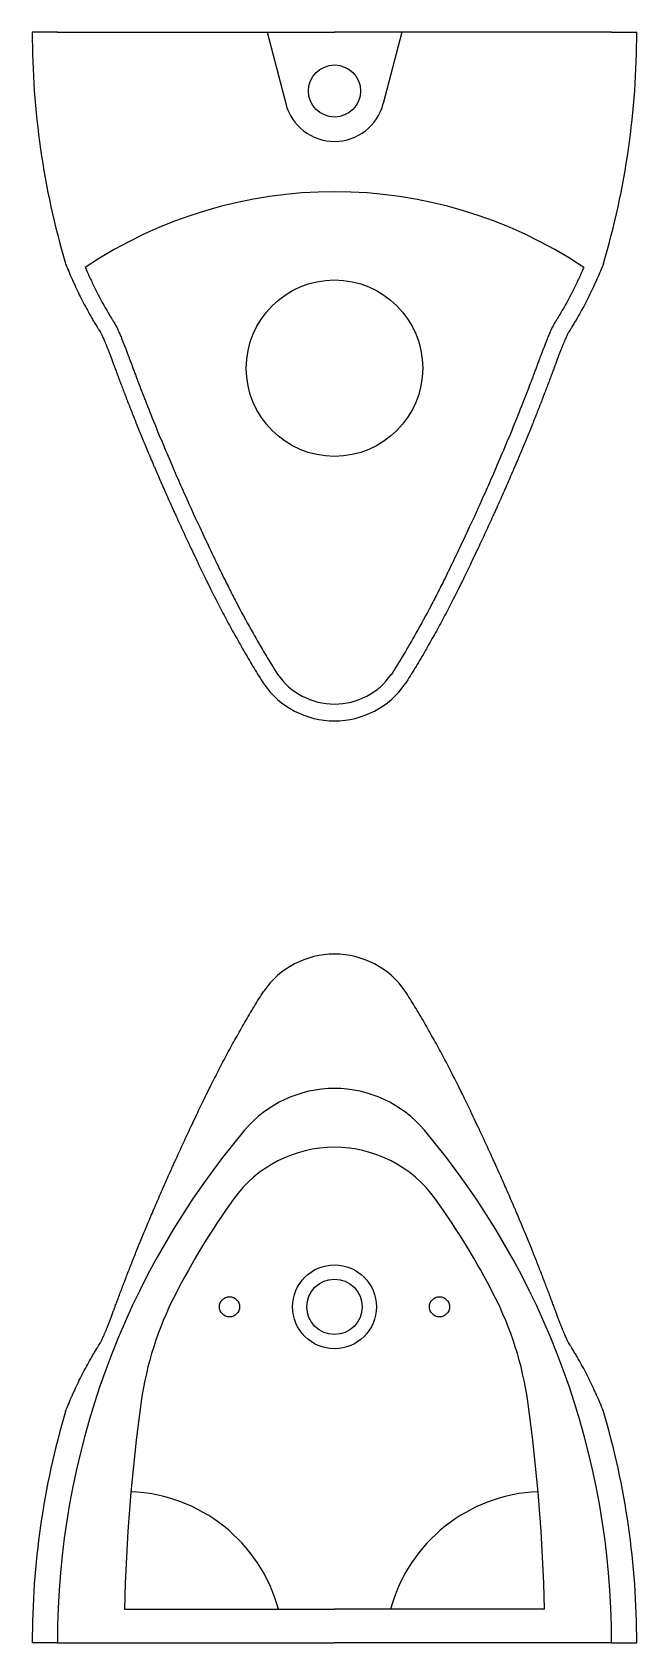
# Model space of a CAD drawing. Extents: x -2629 to 3156, y -2170 to 2130.
# Drawn here: x -2629 to -2269, y -462 to 497 of the extents above; entities that cross this region are included whole.
import ezdxf

# ---------------------------------------------------------------- set-up
doc = ezdxf.new("R2010")
doc.units = 0
doc.header["$LTSCALE"] = 20
doc.header["$MEASUREMENT"] = 0
doc.layers.add('3', color=3, linetype='CONTINUOUS')

msp = doc.modelspace()

# ---------------------------------------------------------------- linework, layer by layer
at = {"layer": '3', "color": 7}
for p, q in [((-2614.38, 497.03), (-2629.38, 497.03)), ((-2614.38, 497.03), (-2449.38, 497.03)), ((-2489.38, 497.03), (-2478.43, 454.54)), ((-2284.38, 497.03), (-2449.38, 497.03)), ((-2409.38, 497.03), (-2420.33, 454.54)), ((-2284.38, 497.03), (-2269.38, 497.03)), ((-2574.38, -441.78), (-2449.38, -441.78)), ((-2324.38, -441.78), (-2449.38, -441.78)), ((-2614.38, -461.78), (-2629.38, -461.78)), ((-2614.38, -461.78), (-2449.38, -461.78)), ((-2284.38, -461.78), (-2449.38, -461.78)), ((-2284.38, -461.78), (-2269.38, -461.78))]:
    msp.add_line(p, q, dxfattribs=at)
for centre, radius in [((-2449.38, 462.03), 15.5), ((-2449.38, 297.03), 52.5), ((-2449.38, -261.78), 25), ((-2449.38, -261.78), 16.5), ((-2511.88, -261.78), 6), ((-2386.88, -261.78), 6)]:
    msp.add_circle(centre, radius, dxfattribs=at)
for centre, radius, start, end in [((-2141.09, 497.03), 488.29, 180, 196.37988), ((-2757.67, 497.03), 488.29, 343.62012, 0), ((-2449.38, 462.03), 30, 194.45118, 345.54882), ((-2449.38, 134.78), 267.25, 56.26566, 123.73434), ((-2449.38, 138.26), 51.23, 214.60391, 325.39609), ((-2449.38, 138.26), 41.23, 214.60391, 325.39609), ((-2449.38, -103.01), 51.23, 34.60391, 145.39609), ((-2449.38, -201.78), 70, 40.14305, 139.85695), ((-2141.09, -461.78), 473.29, 139.85695, 180), ((-2757.67, -461.78), 473.29, 0, 40.14305), ((-2449.38, -240.71), 73.93, 35.64405, 144.35595), ((-2141.09, -461.78), 453.29, 144.35595, 152.82365), ((-2757.67, -461.78), 453.29, 27.17635, 35.64405), ((-2366.42, -346.1), 200, 152.82365, 171.93713), ((-2532.34, -346.1), 200, 8.06287, 27.17635), ((-2141.09, -461.78), 488.29, 163.62012, 180), ((-1549.78, -461.78), 1024.79, 171.93713, 178.88174), ((-3348.98, -461.78), 1024.79, 1.11826, 8.06287), ((-2757.67, -461.78), 488.29, 0, 16.37988), ((-2574.38, -466.78), 95, 15.25752, 87.73295), ((-2324.38, -466.78), 95, 92.26705, 164.74248)]:
    msp.add_arc(centre, radius, start, end, dxfattribs=at)
for points, knots in [([(-2609.56, 359.33), (-2608.95, 357.79), (-2608.32, 356.24), (-2607.02, 353.15), (-2606.35, 351.6), (-2605.32, 349.28), (-2604.97, 348.51), (-2604.27, 346.96), (-2603.91, 346.18), (-2602.82, 343.86), (-2602.08, 342.31), (-2600.56, 339.21), (-2599.77, 337.66), (-2598.16, 334.56), (-2597.34, 333.01), (-2595.64, 329.92), (-2594.78, 328.38), (-2593.44, 326.06), (-2592.99, 325.29), (-2592.08, 323.75), (-2591.62, 322.99), (-2590.91, 321.84), (-2590.56, 321.26), (-2590.21, 320.69), (-2589.97, 320.3), (-2589.85, 320.11), (-2589.49, 319.54), (-2589.25, 319.15), (-2588.93, 318.61), (-2588.87, 318.5), (-2588.74, 318.27), (-2588.67, 318.16), (-2588.47, 317.79), (-2588.33, 317.53), (-2587.9, 316.69), (-2587.59, 316.06), (-2587.09, 314.97), (-2586.92, 314.58), (-2586.64, 313.96), (-2586.55, 313.75), (-2586.36, 313.31), (-2586.27, 313.08), (-2585.97, 312.38), (-2585.77, 311.88), (-2585.45, 311.1), (-2585.28, 310.69), (-2585.12, 310.27), (-2585, 309.99), (-2584.95, 309.85), (-2584.66, 309.12), (-2584.18, 307.92), (-2583.68, 306.61), (-2583.16, 305.26), (-2582.9, 304.56), (-2582.35, 303.12), (-2582.06, 302.37), (-2581.63, 301.22), (-2581.48, 300.83), (-2581.18, 300.03), (-2581.03, 299.63), (-2580.8, 299.02), (-2580.73, 298.82), (-2580.57, 298.4), (-2580.49, 298.19), (-2580.33, 297.78), (-2580.25, 297.56), (-2580.1, 297.14), (-2580.02, 296.93), (-2579.78, 296.28), (-2579.62, 295.85), (-2579.29, 294.96), (-2579.12, 294.52), (-2578.79, 293.61), (-2578.62, 293.15), (-2578.28, 292.23), (-2578.1, 291.76), (-2577.57, 290.33), (-2577.21, 289.36), (-2576.46, 287.37), (-2576.08, 286.35), (-2575.29, 284.28), (-2574.89, 283.21), (-2574.37, 281.86), (-2574.26, 281.59), (-2574.11, 281.18), (-2574.05, 281.04), (-2573.95, 280.76), (-2573.69, 280.07), (-2573.42, 279.38), (-2572.77, 277.7), (-2572.33, 276.56), (-2571.43, 274.25), (-2570.97, 273.07), (-2570.03, 270.7), (-2569.56, 269.49), (-2568.59, 267.05), (-2568.09, 265.82), (-2566.58, 262.06), (-2565.54, 259.49), (-2563.38, 254.24), (-2562.27, 251.55), (-2559.97, 246.06), (-2558.78, 243.25), (-2557.25, 239.67), (-2556.94, 238.95), (-2556.48, 237.86), (-2556.32, 237.5), (-2556.09, 236.95), (-2556.01, 236.77), (-2555.85, 236.4), (-2555.77, 236.22), (-2555.07, 234.58), (-2554.43, 233.11), (-2552.5, 228.67), (-2551.19, 225.68), (-2548.51, 219.64), (-2547.15, 216.58), (-2545.41, 212.73), (-2545.06, 211.95), (-2544.36, 210.4), (-2544.01, 209.63), (-2542.95, 207.29), (-2542.23, 205.72), (-2540.07, 201.01), (-2538.6, 197.84), (-2536.37, 193.06), (-2535.62, 191.46), (-2534.49, 189.06), (-2534.11, 188.25), (-2533.35, 186.64), (-2532.96, 185.84), (-2531.81, 183.42), (-2531.04, 181.81), (-2529.49, 178.57), (-2528.71, 176.95), (-2527.14, 173.72), (-2526.35, 172.1), (-2525.16, 169.67), (-2524.56, 168.46), (-2523.96, 167.25), (-2523.56, 166.45), (-2523.36, 166.04), (-2521.56, 162.41), (-2518.31, 155.99), (-2514.97, 149.62), (-2511.57, 143.28), (-2509.85, 140.13), (-2506.34, 133.85), (-2504.56, 130.73), (-2500.95, 124.51), (-2499.11, 121.42), (-2495.38, 115.26), (-2493.48, 112.21), (-2491.55, 109.17)], [0, 0, 0, 0, 0.0625, 0.0625, 0.125, 0.125, 0.15625, 0.15625, 0.1875, 0.1875, 0.25, 0.25, 0.3125, 0.3125, 0.375, 0.375, 0.4375, 0.4375, 0.46875, 0.46875, 0.5, 0.5, 0.515625, 0.523437, 0.523437, 0.53125, 0.53125, 0.546875, 0.546875, 0.550781, 0.550781, 0.554687, 0.554687, 0.5625, 0.5625, 0.578125, 0.578125, 0.585937, 0.585937, 0.589844, 0.589844, 0.59375, 0.59375, 0.601562, 0.601562, 0.605469, 0.607422, 0.607422, 0.609375, 0.609375, 0.617187, 0.625, 0.625, 0.632812, 0.632812, 0.640625, 0.640625, 0.644531, 0.644531, 0.648437, 0.648437, 0.650391, 0.650391, 0.652344, 0.652344, 0.654297, 0.654297, 0.65625, 0.65625, 0.660156, 0.660156, 0.664062, 0.664062, 0.667969, 0.667969, 0.671875, 0.671875, 0.679687, 0.679687, 0.6875, 0.6875, 0.695312, 0.695312, 0.697266, 0.697266, 0.698242, 0.698242, 0.699219, 0.703125, 0.703125, 0.710937, 0.710937, 0.71875, 0.71875, 0.726562, 0.726562, 0.734375, 0.734375, 0.75, 0.75, 0.765625, 0.765625, 0.78125, 0.78125, 0.785156, 0.785156, 0.787109, 0.787109, 0.788086, 0.788086, 0.789062, 0.789062, 0.796875, 0.796875, 0.8125, 0.8125, 0.828125, 0.828125, 0.832031, 0.832031, 0.835937, 0.835937, 0.84375, 0.84375, 0.859375, 0.859375, 0.867187, 0.867187, 0.871094, 0.871094, 0.875, 0.875, 0.882812, 0.882812, 0.890625, 0.890625, 0.898437, 0.898437, 0.902344, 0.904297, 0.904297, 0.90625, 0.90625, 0.921875, 0.9375, 0.9375, 0.953125, 0.953125, 0.96875, 0.96875, 0.984375, 0.984375, 1, 1, 1, 1]), ([(-2597.8, 357.03), (-2597.48, 356.28), (-2597.15, 355.53), (-2595.91, 352.7), (-2594.96, 350.62), (-2592.99, 346.47), (-2591.98, 344.4), (-2588.81, 338.19), (-2586.56, 334.06), (-2583.72, 329.27), (-2583.3, 328.57), (-2582.66, 327.5), (-2582.43, 327.13), (-2582.05, 326.51), (-2581.89, 326.26), (-2581.63, 325.83), (-2581.52, 325.65), (-2581.32, 325.34), (-2581.25, 325.22), (-2581.07, 324.94), (-2580.98, 324.79), (-2580.69, 324.32), (-2580.48, 323.97), (-2580.08, 323.28), (-2579.89, 322.95), (-2579.52, 322.27), (-2579.34, 321.92), (-2578.78, 320.81), (-2578.4, 320.01), (-2577.68, 318.44), (-2577.36, 317.69), (-2576.68, 316.08), (-2576.33, 315.22), (-2575.45, 313.04), (-2574.92, 311.68), (-2573.79, 308.76), (-2573.2, 307.2), (-2572.35, 304.96), (-2572.13, 304.36), (-2571.67, 303.15), (-2571.44, 302.53), (-2571.06, 301.53), (-2570.92, 301.14), (-2570.62, 300.34), (-2570.46, 299.93), (-2570.16, 299.12), (-2570.02, 298.72), (-2569.56, 297.49), (-2569.26, 296.66), (-2568.63, 294.97), (-2568.3, 294.1), (-2567.64, 292.32), (-2567.29, 291.41), (-2566.6, 289.55), (-2566.24, 288.61), (-2565.18, 285.83), (-2564.46, 283.94), (-2562.97, 280.07), (-2562.19, 278.09), (-2559.61, 271.53), (-2557.7, 266.75), (-2553.61, 256.75), (-2551.43, 251.53), (-2547.53, 242.36), (-2545.89, 238.53), (-2542.51, 230.78), (-2540.78, 226.85), (-2536.26, 216.72), (-2533.4, 210.43), (-2528.28, 199.36), (-2526.06, 194.62), (-2521.89, 185.84), (-2519.96, 181.81), (-2517.14, 176.02), (-2516.27, 174.25), (-2514, 169.66), (-2512.6, 166.86), (-2509.76, 161.27), (-2508.32, 158.49), (-2503.95, 150.18), (-2500.96, 144.69), (-2493.17, 130.88), (-2488.25, 122.63), (-2483.11, 114.53)], [0.0841162, 0.0841162, 0.0841162, 0.0841162, 0.1157697, 0.1157697, 0.2028284, 0.2028284, 0.289887, 0.289887, 0.4640043, 0.4640043, 0.4935144, 0.4935144, 0.5093893, 0.5093893, 0.5200372, 0.5200372, 0.5277142, 0.5277142, 0.5331365, 0.5331365, 0.5385589, 0.5385589, 0.5487734, 0.5487734, 0.5566924, 0.5566924, 0.5646114, 0.5646114, 0.5804494, 0.5804494, 0.592909, 0.592909, 0.6053686, 0.6053686, 0.6223128, 0.6223128, 0.6392569, 0.6392569, 0.6451752, 0.6451752, 0.6510934, 0.6510934, 0.6546557, 0.6546557, 0.6582179, 0.6582179, 0.6617801, 0.6617801, 0.66897, 0.66897, 0.6761599, 0.6761599, 0.6833498, 0.6833498, 0.6905397, 0.6905397, 0.7040801, 0.7040801, 0.7176205, 0.7176205, 0.7478138, 0.7478138, 0.7780072, 0.7780072, 0.7985677, 0.7985677, 0.8191283, 0.8191283, 0.850854, 0.850854, 0.8741538, 0.8741538, 0.8937148, 0.8937148, 0.9023469, 0.9023469, 0.9161448, 0.9161448, 0.9299428, 0.9299428, 0.9575386, 0.9575386, 1, 1, 1, 1]), ([(-2300.96, 357.03), (-2301.29, 356.28), (-2301.61, 355.53), (-2302.86, 352.7), (-2303.81, 350.62), (-2305.77, 346.47), (-2306.79, 344.4), (-2309.95, 338.19), (-2312.21, 334.06), (-2315.04, 329.27), (-2315.46, 328.57), (-2316.1, 327.5), (-2316.33, 327.13), (-2316.71, 326.51), (-2316.87, 326.26), (-2317.13, 325.83), (-2317.25, 325.65), (-2317.44, 325.34), (-2317.51, 325.22), (-2317.69, 324.94), (-2317.78, 324.79), (-2318.07, 324.32), (-2318.28, 323.97), (-2318.69, 323.28), (-2318.87, 322.95), (-2319.24, 322.27), (-2319.42, 321.92), (-2319.98, 320.81), (-2320.37, 320.01), (-2321.08, 318.44), (-2321.4, 317.69), (-2322.08, 316.08), (-2322.44, 315.22), (-2323.31, 313.04), (-2323.84, 311.68), (-2324.97, 308.76), (-2325.56, 307.2), (-2326.41, 304.96), (-2326.64, 304.36), (-2327.09, 303.15), (-2327.32, 302.53), (-2327.7, 301.53), (-2327.85, 301.14), (-2328.15, 300.34), (-2328.3, 299.93), (-2328.6, 299.12), (-2328.75, 298.72), (-2329.2, 297.49), (-2329.51, 296.66), (-2330.14, 294.97), (-2330.46, 294.1), (-2331.13, 292.32), (-2331.47, 291.41), (-2332.17, 289.55), (-2332.53, 288.61), (-2333.58, 285.83), (-2334.3, 283.94), (-2335.8, 280.07), (-2336.57, 278.09), (-2339.15, 271.53), (-2341.06, 266.75), (-2345.15, 256.75), (-2347.33, 251.53), (-2351.23, 242.36), (-2352.88, 238.53), (-2356.25, 230.78), (-2357.98, 226.85), (-2362.5, 216.72), (-2365.36, 210.43), (-2370.48, 199.36), (-2372.7, 194.62), (-2376.87, 185.84), (-2378.8, 181.81), (-2381.63, 176.02), (-2382.49, 174.25), (-2384.76, 169.66), (-2386.16, 166.86), (-2389.01, 161.27), (-2390.44, 158.49), (-2394.81, 150.18), (-2397.8, 144.69), (-2405.59, 130.88), (-2410.51, 122.63), (-2415.66, 114.53)], [0.0841162, 0.0841162, 0.0841162, 0.0841162, 0.1157697, 0.1157697, 0.2028284, 0.2028284, 0.289887, 0.289887, 0.4640043, 0.4640043, 0.4935144, 0.4935144, 0.5093893, 0.5093893, 0.5200372, 0.5200372, 0.5277142, 0.5277142, 0.5331365, 0.5331365, 0.5385589, 0.5385589, 0.5487734, 0.5487734, 0.5566924, 0.5566924, 0.5646114, 0.5646114, 0.5804494, 0.5804494, 0.592909, 0.592909, 0.6053686, 0.6053686, 0.6223128, 0.6223128, 0.6392569, 0.6392569, 0.6451752, 0.6451752, 0.6510934, 0.6510934, 0.6546557, 0.6546557, 0.6582179, 0.6582179, 0.6617801, 0.6617801, 0.66897, 0.66897, 0.6761599, 0.6761599, 0.6833498, 0.6833498, 0.6905397, 0.6905397, 0.7040801, 0.7040801, 0.7176205, 0.7176205, 0.7478138, 0.7478138, 0.7780072, 0.7780072, 0.7985677, 0.7985677, 0.8191283, 0.8191283, 0.850854, 0.850854, 0.8741538, 0.8741538, 0.8937148, 0.8937148, 0.9023469, 0.9023469, 0.9161448, 0.9161448, 0.9299428, 0.9299428, 0.9575386, 0.9575386, 1, 1, 1, 1]), ([(-2289.2, 359.33), (-2289.81, 357.79), (-2290.44, 356.24), (-2291.74, 353.15), (-2292.41, 351.6), (-2293.44, 349.28), (-2293.79, 348.51), (-2294.49, 346.96), (-2294.85, 346.18), (-2295.94, 343.86), (-2296.68, 342.31), (-2298.21, 339.21), (-2298.99, 337.66), (-2300.6, 334.56), (-2301.42, 333.01), (-2303.12, 329.92), (-2303.99, 328.38), (-2305.32, 326.06), (-2305.77, 325.29), (-2306.69, 323.75), (-2307.15, 322.99), (-2307.85, 321.84), (-2308.2, 321.26), (-2308.56, 320.69), (-2308.79, 320.3), (-2308.91, 320.11), (-2309.27, 319.54), (-2309.51, 319.15), (-2309.83, 318.61), (-2309.89, 318.5), (-2310.02, 318.27), (-2310.09, 318.16), (-2310.29, 317.79), (-2310.43, 317.53), (-2310.86, 316.69), (-2311.17, 316.06), (-2311.67, 314.97), (-2311.85, 314.58), (-2312.12, 313.96), (-2312.21, 313.75), (-2312.4, 313.31), (-2312.5, 313.08), (-2312.79, 312.38), (-2313, 311.88), (-2313.32, 311.1), (-2313.48, 310.69), (-2313.65, 310.27), (-2313.76, 309.99), (-2313.82, 309.85), (-2314.1, 309.12), (-2314.58, 307.92), (-2315.08, 306.61), (-2315.6, 305.26), (-2315.87, 304.56), (-2316.42, 303.12), (-2316.7, 302.37), (-2317.13, 301.22), (-2317.28, 300.83), (-2317.58, 300.03), (-2317.73, 299.63), (-2317.96, 299.02), (-2318.04, 298.82), (-2318.19, 298.4), (-2318.27, 298.19), (-2318.43, 297.78), (-2318.51, 297.56), (-2318.67, 297.14), (-2318.75, 296.93), (-2318.99, 296.28), (-2319.15, 295.85), (-2319.47, 294.96), (-2319.64, 294.52), (-2319.97, 293.61), (-2320.14, 293.15), (-2320.49, 292.23), (-2320.66, 291.76), (-2321.19, 290.33), (-2321.56, 289.36), (-2322.3, 287.37), (-2322.69, 286.35), (-2323.47, 284.28), (-2323.88, 283.21), (-2324.39, 281.86), (-2324.5, 281.59), (-2324.65, 281.18), (-2324.71, 281.04), (-2324.81, 280.76), (-2325.08, 280.07), (-2325.34, 279.38), (-2325.99, 277.7), (-2326.43, 276.56), (-2327.34, 274.25), (-2327.79, 273.07), (-2328.73, 270.7), (-2329.21, 269.49), (-2330.18, 267.05), (-2330.67, 265.82), (-2332.18, 262.06), (-2333.22, 259.49), (-2335.38, 254.24), (-2336.49, 251.55), (-2338.79, 246.06), (-2339.98, 243.25), (-2341.51, 239.67), (-2341.82, 238.95), (-2342.28, 237.86), (-2342.44, 237.5), (-2342.67, 236.95), (-2342.75, 236.77), (-2342.91, 236.4), (-2342.99, 236.22), (-2343.7, 234.58), (-2344.33, 233.11), (-2346.26, 228.67), (-2347.57, 225.68), (-2350.25, 219.64), (-2351.61, 216.58), (-2353.35, 212.73), (-2353.7, 211.95), (-2354.4, 210.4), (-2354.76, 209.63), (-2355.82, 207.29), (-2356.53, 205.72), (-2358.69, 201.01), (-2360.16, 197.84), (-2362.39, 193.06), (-2363.14, 191.46), (-2364.28, 189.06), (-2364.66, 188.25), (-2365.42, 186.64), (-2365.8, 185.84), (-2366.95, 183.42), (-2367.72, 181.81), (-2369.27, 178.57), (-2370.05, 176.95), (-2371.62, 173.72), (-2372.41, 172.1), (-2373.6, 169.67), (-2374.2, 168.46), (-2374.8, 167.25), (-2375.2, 166.45), (-2375.4, 166.04), (-2377.2, 162.41), (-2380.45, 155.99), (-2383.8, 149.62), (-2387.19, 143.28), (-2388.92, 140.13), (-2392.42, 133.85), (-2394.2, 130.73), (-2397.81, 124.51), (-2399.65, 121.42), (-2403.39, 115.26), (-2405.28, 112.21), (-2407.22, 109.17)], [0, 0, 0, 0, 0.0625, 0.0625, 0.125, 0.125, 0.15625, 0.15625, 0.1875, 0.1875, 0.25, 0.25, 0.3125, 0.3125, 0.375, 0.375, 0.4375, 0.4375, 0.46875, 0.46875, 0.5, 0.5, 0.515625, 0.523437, 0.523437, 0.53125, 0.53125, 0.546875, 0.546875, 0.550781, 0.550781, 0.554687, 0.554687, 0.5625, 0.5625, 0.578125, 0.578125, 0.585937, 0.585937, 0.589844, 0.589844, 0.59375, 0.59375, 0.601562, 0.601562, 0.605469, 0.607422, 0.607422, 0.609375, 0.609375, 0.617187, 0.625, 0.625, 0.632812, 0.632812, 0.640625, 0.640625, 0.644531, 0.644531, 0.648437, 0.648437, 0.650391, 0.650391, 0.652344, 0.652344, 0.654297, 0.654297, 0.65625, 0.65625, 0.660156, 0.660156, 0.664062, 0.664062, 0.667969, 0.667969, 0.671875, 0.671875, 0.679687, 0.679687, 0.6875, 0.6875, 0.695312, 0.695312, 0.697266, 0.697266, 0.698242, 0.698242, 0.699219, 0.703125, 0.703125, 0.710937, 0.710937, 0.71875, 0.71875, 0.726562, 0.726562, 0.734375, 0.734375, 0.75, 0.75, 0.765625, 0.765625, 0.78125, 0.78125, 0.785156, 0.785156, 0.787109, 0.787109, 0.788086, 0.788086, 0.789062, 0.789062, 0.796875, 0.796875, 0.8125, 0.8125, 0.828125, 0.828125, 0.832031, 0.832031, 0.835937, 0.835937, 0.84375, 0.84375, 0.859375, 0.859375, 0.867187, 0.867187, 0.871094, 0.871094, 0.875, 0.875, 0.882812, 0.882812, 0.890625, 0.890625, 0.898437, 0.898437, 0.902344, 0.904297, 0.904297, 0.90625, 0.90625, 0.921875, 0.9375, 0.9375, 0.953125, 0.953125, 0.96875, 0.96875, 0.984375, 0.984375, 1, 1, 1, 1]), ([(-2609.56, -324.08), (-2608.95, -322.54), (-2608.32, -320.99), (-2607.02, -317.9), (-2606.35, -316.36), (-2605.32, -314.03), (-2604.97, -313.26), (-2604.27, -311.71), (-2603.91, -310.94), (-2602.82, -308.61), (-2602.08, -307.06), (-2600.56, -303.96), (-2599.77, -302.41), (-2598.16, -299.31), (-2597.34, -297.77), (-2595.64, -294.67), (-2594.78, -293.13), (-2593.44, -290.82), (-2592.99, -290.05), (-2592.08, -288.51), (-2591.62, -287.74), (-2590.91, -286.59), (-2590.56, -286.01), (-2590.21, -285.44), (-2589.97, -285.06), (-2589.85, -284.86), (-2589.49, -284.29), (-2589.25, -283.9), (-2588.93, -283.37), (-2588.87, -283.26), (-2588.74, -283.03), (-2588.67, -282.91), (-2588.47, -282.54), (-2588.33, -282.28), (-2587.9, -281.45), (-2587.59, -280.82), (-2587.09, -279.72), (-2586.92, -279.34), (-2586.64, -278.72), (-2586.55, -278.5), (-2586.36, -278.06), (-2586.27, -277.84), (-2585.97, -277.13), (-2585.77, -276.64), (-2585.45, -275.85), (-2585.28, -275.45), (-2585.12, -275.03), (-2585, -274.74), (-2584.95, -274.6), (-2584.66, -273.88), (-2584.18, -272.67), (-2583.68, -271.37), (-2583.16, -270.01), (-2582.9, -269.31), (-2582.35, -267.87), (-2582.06, -267.12), (-2581.63, -265.97), (-2581.48, -265.58), (-2581.18, -264.79), (-2581.03, -264.38), (-2580.8, -263.77), (-2580.73, -263.57), (-2580.57, -263.16), (-2580.49, -262.95), (-2580.33, -262.53), (-2580.25, -262.32), (-2580.1, -261.89), (-2580.02, -261.68), (-2579.78, -261.03), (-2579.62, -260.6), (-2579.29, -259.72), (-2579.12, -259.27), (-2578.79, -258.36), (-2578.62, -257.91), (-2578.28, -256.98), (-2578.1, -256.51), (-2577.57, -255.09), (-2577.21, -254.11), (-2576.46, -252.12), (-2576.08, -251.11), (-2575.29, -249.03), (-2574.89, -247.97), (-2574.37, -246.61), (-2574.26, -246.34), (-2574.11, -245.93), (-2574.05, -245.79), (-2573.95, -245.52), (-2573.69, -244.83), (-2573.42, -244.13), (-2572.77, -242.45), (-2572.33, -241.31), (-2571.43, -239), (-2570.97, -237.83), (-2570.03, -235.45), (-2569.56, -234.25), (-2568.59, -231.8), (-2568.09, -230.57), (-2566.58, -226.81), (-2565.54, -224.25), (-2563.38, -218.99), (-2562.27, -216.31), (-2559.97, -210.81), (-2558.78, -208), (-2557.25, -204.42), (-2556.94, -203.7), (-2556.48, -202.61), (-2556.32, -202.25), (-2556.09, -201.7), (-2556.01, -201.52), (-2555.85, -201.16), (-2555.77, -200.97), (-2555.07, -199.33), (-2554.43, -197.86), (-2552.5, -193.42), (-2551.19, -190.43), (-2548.51, -184.39), (-2547.15, -181.33), (-2545.41, -177.48), (-2545.06, -176.71), (-2544.36, -175.16), (-2544.01, -174.38), (-2542.95, -172.04), (-2542.23, -170.48), (-2540.07, -165.76), (-2538.6, -162.6), (-2536.37, -157.81), (-2535.62, -156.21), (-2534.49, -153.81), (-2534.11, -153.01), (-2533.35, -151.4), (-2532.96, -150.59), (-2531.81, -148.17), (-2531.04, -146.56), (-2529.49, -143.33), (-2528.71, -141.71), (-2527.14, -138.47), (-2526.35, -136.85), (-2525.16, -134.43), (-2524.56, -133.22), (-2523.96, -132.01), (-2523.56, -131.2), (-2523.36, -130.8), (-2521.56, -127.17), (-2518.31, -120.74), (-2514.97, -114.38), (-2511.57, -108.04), (-2509.85, -104.88), (-2506.34, -98.6), (-2504.56, -95.48), (-2500.95, -89.26), (-2499.11, -86.17), (-2495.38, -80.02), (-2493.48, -76.96), (-2491.55, -73.92)], [0, 0, 0, 0, 0.0625, 0.0625, 0.125, 0.125, 0.15625, 0.15625, 0.1875, 0.1875, 0.25, 0.25, 0.3125, 0.3125, 0.375, 0.375, 0.4375, 0.4375, 0.46875, 0.46875, 0.5, 0.5, 0.515625, 0.523437, 0.523437, 0.53125, 0.53125, 0.546875, 0.546875, 0.550781, 0.550781, 0.554687, 0.554687, 0.5625, 0.5625, 0.578125, 0.578125, 0.585937, 0.585937, 0.589844, 0.589844, 0.59375, 0.59375, 0.601562, 0.601562, 0.605469, 0.607422, 0.607422, 0.609375, 0.609375, 0.617187, 0.625, 0.625, 0.632812, 0.632812, 0.640625, 0.640625, 0.644531, 0.644531, 0.648437, 0.648437, 0.650391, 0.650391, 0.652344, 0.652344, 0.654297, 0.654297, 0.65625, 0.65625, 0.660156, 0.660156, 0.664062, 0.664062, 0.667969, 0.667969, 0.671875, 0.671875, 0.679687, 0.679687, 0.6875, 0.6875, 0.695312, 0.695312, 0.697266, 0.697266, 0.698242, 0.698242, 0.699219, 0.703125, 0.703125, 0.710937, 0.710937, 0.71875, 0.71875, 0.726562, 0.726562, 0.734375, 0.734375, 0.75, 0.75, 0.765625, 0.765625, 0.78125, 0.78125, 0.785156, 0.785156, 0.787109, 0.787109, 0.788086, 0.788086, 0.789062, 0.789062, 0.796875, 0.796875, 0.8125, 0.8125, 0.828125, 0.828125, 0.832031, 0.832031, 0.835937, 0.835937, 0.84375, 0.84375, 0.859375, 0.859375, 0.867187, 0.867187, 0.871094, 0.871094, 0.875, 0.875, 0.882812, 0.882812, 0.890625, 0.890625, 0.898437, 0.898437, 0.902344, 0.904297, 0.904297, 0.90625, 0.90625, 0.921875, 0.9375, 0.9375, 0.953125, 0.953125, 0.96875, 0.96875, 0.984375, 0.984375, 1, 1, 1, 1]), ([(-2289.2, -324.08), (-2289.81, -322.54), (-2290.44, -320.99), (-2291.74, -317.9), (-2292.41, -316.36), (-2293.44, -314.03), (-2293.79, -313.26), (-2294.49, -311.71), (-2294.85, -310.94), (-2295.94, -308.61), (-2296.68, -307.06), (-2298.21, -303.96), (-2298.99, -302.41), (-2300.6, -299.31), (-2301.42, -297.77), (-2303.12, -294.67), (-2303.99, -293.13), (-2305.32, -290.82), (-2305.77, -290.05), (-2306.69, -288.51), (-2307.15, -287.74), (-2307.85, -286.59), (-2308.2, -286.01), (-2308.56, -285.44), (-2308.79, -285.06), (-2308.91, -284.86), (-2309.27, -284.29), (-2309.51, -283.9), (-2309.83, -283.37), (-2309.89, -283.26), (-2310.02, -283.03), (-2310.09, -282.91), (-2310.29, -282.54), (-2310.43, -282.28), (-2310.86, -281.45), (-2311.17, -280.82), (-2311.67, -279.72), (-2311.85, -279.34), (-2312.12, -278.72), (-2312.21, -278.5), (-2312.4, -278.06), (-2312.5, -277.84), (-2312.79, -277.13), (-2313, -276.64), (-2313.32, -275.85), (-2313.48, -275.45), (-2313.65, -275.03), (-2313.76, -274.74), (-2313.82, -274.6), (-2314.1, -273.88), (-2314.58, -272.67), (-2315.08, -271.37), (-2315.6, -270.01), (-2315.87, -269.31), (-2316.42, -267.87), (-2316.7, -267.12), (-2317.13, -265.97), (-2317.28, -265.58), (-2317.58, -264.79), (-2317.73, -264.38), (-2317.96, -263.77), (-2318.04, -263.57), (-2318.19, -263.16), (-2318.27, -262.95), (-2318.43, -262.53), (-2318.51, -262.32), (-2318.67, -261.89), (-2318.75, -261.68), (-2318.99, -261.03), (-2319.15, -260.6), (-2319.47, -259.72), (-2319.64, -259.27), (-2319.97, -258.36), (-2320.14, -257.91), (-2320.49, -256.98), (-2320.66, -256.51), (-2321.19, -255.09), (-2321.56, -254.11), (-2322.3, -252.12), (-2322.69, -251.11), (-2323.47, -249.03), (-2323.88, -247.97), (-2324.39, -246.61), (-2324.5, -246.34), (-2324.65, -245.93), (-2324.71, -245.79), (-2324.81, -245.52), (-2325.08, -244.83), (-2325.34, -244.13), (-2325.99, -242.45), (-2326.43, -241.31), (-2327.34, -239), (-2327.79, -237.83), (-2328.73, -235.45), (-2329.21, -234.25), (-2330.18, -231.8), (-2330.67, -230.57), (-2332.18, -226.81), (-2333.22, -224.25), (-2335.38, -218.99), (-2336.49, -216.31), (-2338.79, -210.81), (-2339.98, -208), (-2341.51, -204.42), (-2341.82, -203.7), (-2342.28, -202.61), (-2342.44, -202.25), (-2342.67, -201.7), (-2342.75, -201.52), (-2342.91, -201.16), (-2342.99, -200.97), (-2343.7, -199.33), (-2344.33, -197.86), (-2346.26, -193.42), (-2347.57, -190.43), (-2350.25, -184.39), (-2351.61, -181.33), (-2353.35, -177.48), (-2353.7, -176.71), (-2354.4, -175.16), (-2354.76, -174.38), (-2355.82, -172.04), (-2356.53, -170.48), (-2358.69, -165.76), (-2360.16, -162.6), (-2362.39, -157.81), (-2363.14, -156.21), (-2364.28, -153.81), (-2364.66, -153.01), (-2365.42, -151.4), (-2365.8, -150.59), (-2366.95, -148.17), (-2367.72, -146.56), (-2369.27, -143.33), (-2370.05, -141.71), (-2371.62, -138.47), (-2372.41, -136.85), (-2373.6, -134.43), (-2374.2, -133.22), (-2374.8, -132.01), (-2375.2, -131.2), (-2375.4, -130.8), (-2377.2, -127.17), (-2380.45, -120.74), (-2383.8, -114.38), (-2387.19, -108.04), (-2388.92, -104.88), (-2392.42, -98.6), (-2394.2, -95.48), (-2397.81, -89.26), (-2399.65, -86.17), (-2403.39, -80.02), (-2405.28, -76.96), (-2407.22, -73.92)], [0, 0, 0, 0, 0.0625, 0.0625, 0.125, 0.125, 0.15625, 0.15625, 0.1875, 0.1875, 0.25, 0.25, 0.3125, 0.3125, 0.375, 0.375, 0.4375, 0.4375, 0.46875, 0.46875, 0.5, 0.5, 0.515625, 0.523437, 0.523437, 0.53125, 0.53125, 0.546875, 0.546875, 0.550781, 0.550781, 0.554687, 0.554687, 0.5625, 0.5625, 0.578125, 0.578125, 0.585937, 0.585937, 0.589844, 0.589844, 0.59375, 0.59375, 0.601562, 0.601562, 0.605469, 0.607422, 0.607422, 0.609375, 0.609375, 0.617187, 0.625, 0.625, 0.632812, 0.632812, 0.640625, 0.640625, 0.644531, 0.644531, 0.648437, 0.648437, 0.650391, 0.650391, 0.652344, 0.652344, 0.654297, 0.654297, 0.65625, 0.65625, 0.660156, 0.660156, 0.664062, 0.664062, 0.667969, 0.667969, 0.671875, 0.671875, 0.679687, 0.679687, 0.6875, 0.6875, 0.695312, 0.695312, 0.697266, 0.697266, 0.698242, 0.698242, 0.699219, 0.703125, 0.703125, 0.710937, 0.710937, 0.71875, 0.71875, 0.726562, 0.726562, 0.734375, 0.734375, 0.75, 0.75, 0.765625, 0.765625, 0.78125, 0.78125, 0.785156, 0.785156, 0.787109, 0.787109, 0.788086, 0.788086, 0.789062, 0.789062, 0.796875, 0.796875, 0.8125, 0.8125, 0.828125, 0.828125, 0.832031, 0.832031, 0.835937, 0.835937, 0.84375, 0.84375, 0.859375, 0.859375, 0.867187, 0.867187, 0.871094, 0.871094, 0.875, 0.875, 0.882812, 0.882812, 0.890625, 0.890625, 0.898437, 0.898437, 0.902344, 0.904297, 0.904297, 0.90625, 0.90625, 0.921875, 0.9375, 0.9375, 0.953125, 0.953125, 0.96875, 0.96875, 0.984375, 0.984375, 1, 1, 1, 1])]:
    msp.add_open_spline(points, degree=3, knots=knots, dxfattribs=at)

doc.saveas('drawing.dxf')
